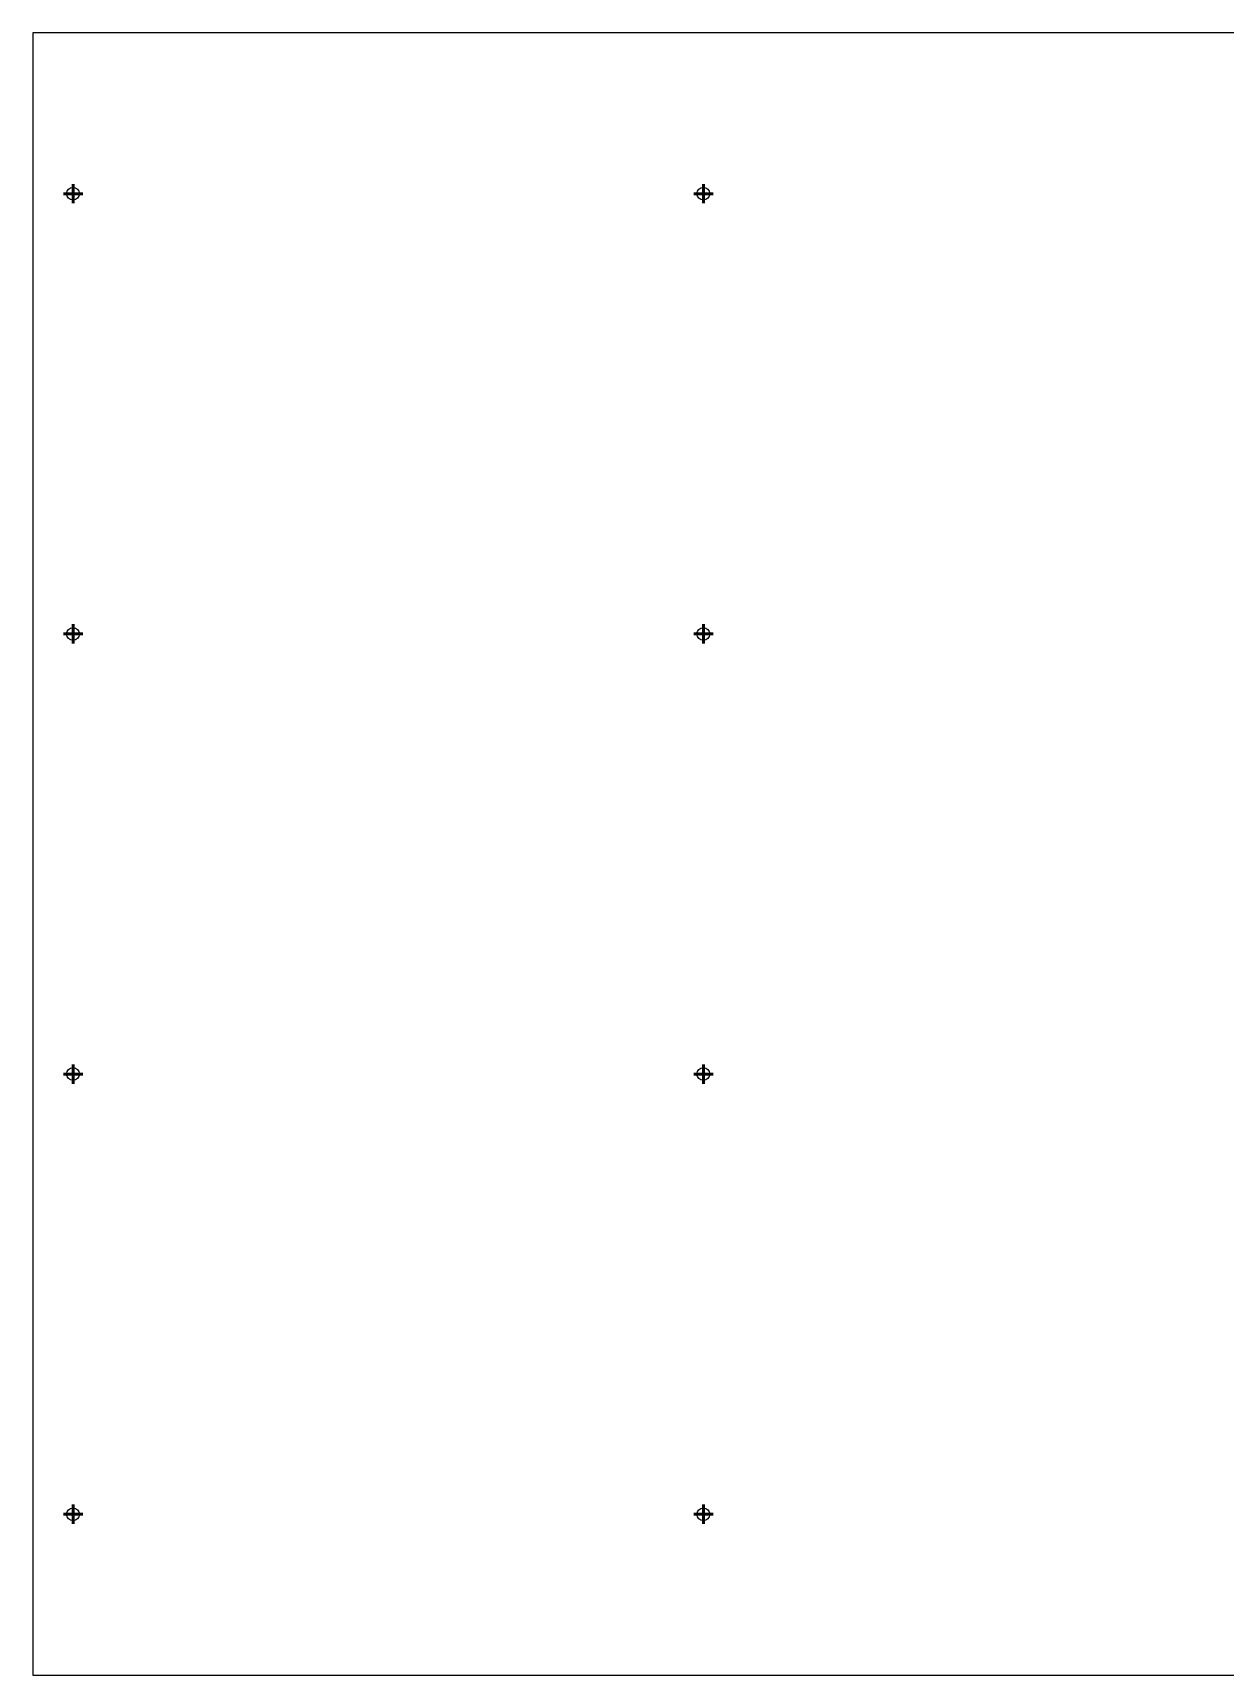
# Model space of a CAD drawing. Header units: millimetres. Extents: x -1 to 1749, y -8600 to -1376.
# Drawn here: x 7 to 748, y -3179 to -2158 of the extents above; entities that cross this region are included whole.
import ezdxf

# ---------------------------------------------------------------- set-up
doc = ezdxf.new("R2010")
doc.units = ezdxf.units.MM
doc.linetypes.add('STRICHPUNKT2', pattern=[18.5, 10, -4, 0.5, -4])
doc.layers.get('0').update_dxf_attribs({"linetype": 'CONTINUOUS'})
doc.layers.add('LE_ALL', color=7, linetype='CONTINUOUS', lineweight=50)

# ---------------------------------------------------------------- blocks, each defined once
blk = doc.blocks.new('08MAXE8_00025', base_point=(420, -3079))
blk.add_lwpolyline([(1490, -3179), (1490, -2158), (7, -2158), (7, -3179)], close=True)
for centre in [(32, -2258), (424, -2258), (32, -2531.7), (424, -2531.7), (32, -2805.3), (424, -2805.3), (32, -3079), (424, -3079)]:
    blk.add_circle(centre, 4)
blk = doc.blocks.new('_00027', base_point=(1330, -2258))
at = {"layer": 'LE_ALL', "color": 1, "linetype": 'STRICHPUNKT2'}
for p, q in [((32, -2258), (32, -2252)), ((32, -2258), (32, -2252)), ((424, -2258), (424, -2252)), ((424, -2258), (424, -2252)), ((1330, -2258), (1330, -2252)), ((1330, -2258), (1330, -2252)), ((32, -2258), (26, -2258)), ((32, -2258), (26, -2258)), ((32, -2258), (32, -2264)), ((32, -2258), (38, -2258)), ((32, -2258), (32, -2264)), ((32, -2258), (38, -2258)), ((424, -2258), (418, -2258)), ((424, -2258), (418, -2258)), ((424, -2258), (424, -2264)), ((424, -2258), (430, -2258)), ((424, -2258), (424, -2264)), ((424, -2258), (430, -2258)), ((1330, -2258), (1324, -2258)), ((1330, -2258), (1324, -2258)), ((1330, -2258), (1330, -2264)), ((1330, -2258), (1336, -2258)), ((1330, -2258), (1330, -2264)), ((1330, -2258), (1336, -2258)), ((32, -2531.7), (26, -2531.7)), ((32, -2531.7), (26, -2531.7)), ((32, -2531.7), (32, -2525.7)), ((32, -2531.7), (32, -2525.7)), ((32, -2531.7), (32, -2537.7)), ((32, -2531.7), (38, -2531.7)), ((32, -2531.7), (32, -2537.7)), ((32, -2531.7), (38, -2531.7)), ((424, -2531.7), (418, -2531.7)), ((424, -2531.7), (418, -2531.7)), ((424, -2531.7), (424, -2525.7)), ((424, -2531.7), (424, -2525.7)), ((424, -2531.7), (424, -2537.7)), ((424, -2531.7), (430, -2531.7)), ((424, -2531.7), (424, -2537.7)), ((424, -2531.7), (430, -2531.7)), ((1330, -2531.7), (1324, -2531.7)), ((1330, -2531.7), (1324, -2531.7)), ((1330, -2531.7), (1330, -2525.7)), ((1330, -2531.7), (1330, -2525.7)), ((1330, -2531.7), (1330, -2537.7)), ((1330, -2531.7), (1336, -2531.7)), ((1330, -2531.7), (1330, -2537.7)), ((1330, -2531.7), (1336, -2531.7)), ((32, -2805.3), (26, -2805.3)), ((32, -2805.3), (26, -2805.3)), ((32, -2805.3), (32, -2799.3)), ((32, -2805.3), (32, -2799.3)), ((32, -2805.3), (32, -2811.3)), ((32, -2805.3), (38, -2805.3)), ((32, -2805.3), (32, -2811.3)), ((32, -2805.3), (38, -2805.3)), ((424, -2805.3), (418, -2805.3)), ((424, -2805.3), (418, -2805.3)), ((424, -2805.3), (424, -2799.3)), ((424, -2805.3), (424, -2799.3)), ((424, -2805.3), (424, -2811.3)), ((424, -2805.3), (430, -2805.3)), ((424, -2805.3), (424, -2811.3)), ((424, -2805.3), (430, -2805.3)), ((1330, -2805.3), (1324, -2805.3)), ((1330, -2805.3), (1324, -2805.3)), ((1330, -2805.3), (1330, -2799.3)), ((1330, -2805.3), (1330, -2799.3)), ((1330, -2805.3), (1330, -2811.3)), ((1330, -2805.3), (1336, -2805.3)), ((1330, -2805.3), (1330, -2811.3)), ((1330, -2805.3), (1336, -2805.3)), ((32, -3079), (32, -3073)), ((32, -3079), (32, -3073)), ((424, -3079), (424, -3073)), ((424, -3079), (424, -3073)), ((1330, -3079), (1330, -3073)), ((1330, -3079), (1330, -3073)), ((32, -3079), (26, -3079)), ((32, -3079), (26, -3079)), ((32, -3079), (32, -3085)), ((32, -3079), (38, -3079)), ((32, -3079), (32, -3085)), ((32, -3079), (38, -3079)), ((424, -3079), (418, -3079)), ((424, -3079), (418, -3079)), ((424, -3079), (424, -3085)), ((424, -3079), (430, -3079)), ((424, -3079), (424, -3085)), ((424, -3079), (430, -3079)), ((1330, -3079), (1324, -3079)), ((1330, -3079), (1324, -3079)), ((1330, -3079), (1330, -3085)), ((1330, -3079), (1336, -3079)), ((1330, -3079), (1330, -3085)), ((1330, -3079), (1336, -3079))]:
    blk.add_line(p, q, dxfattribs=at)
blk = doc.blocks.new('_00026')
blk.add_blockref('_00027', (1330, -2258))
blk = doc.blocks.new('08MAXE8_00024')
for name, p in [('08MAXE8_00025', (420, -3079)), ('_00026', (0, 0))]:
    blk.add_blockref(name, p)
blk = doc.blocks.new('Maxplatten R2_3_16_ 1.+2.OG_00023')
blk.add_blockref('08MAXE8_00024', (0, 0))
blk = doc.blocks.new('Maxplatten_00022')
blk.add_blockref('Maxplatten R2_3_16_ 1.+2.OG_00023', (0, 0))
blk = doc.blocks.new('Hauptbaugruppe_00021')
blk.add_blockref('Maxplatten_00022', (0, 0))
blk = doc.blocks.new('_A3D0059_00020')
blk.add_blockref('Hauptbaugruppe_00021', (0, 0))
blk = doc.blocks.new('_ANS0059_00019')
blk.add_blockref('_A3D0059_00020', (0, 0))

msp = doc.modelspace()

# ---------------------------------------------------------------- block references
msp.add_blockref('_ANS0059_00019', (0, 0))

doc.saveas('drawing.dxf')
